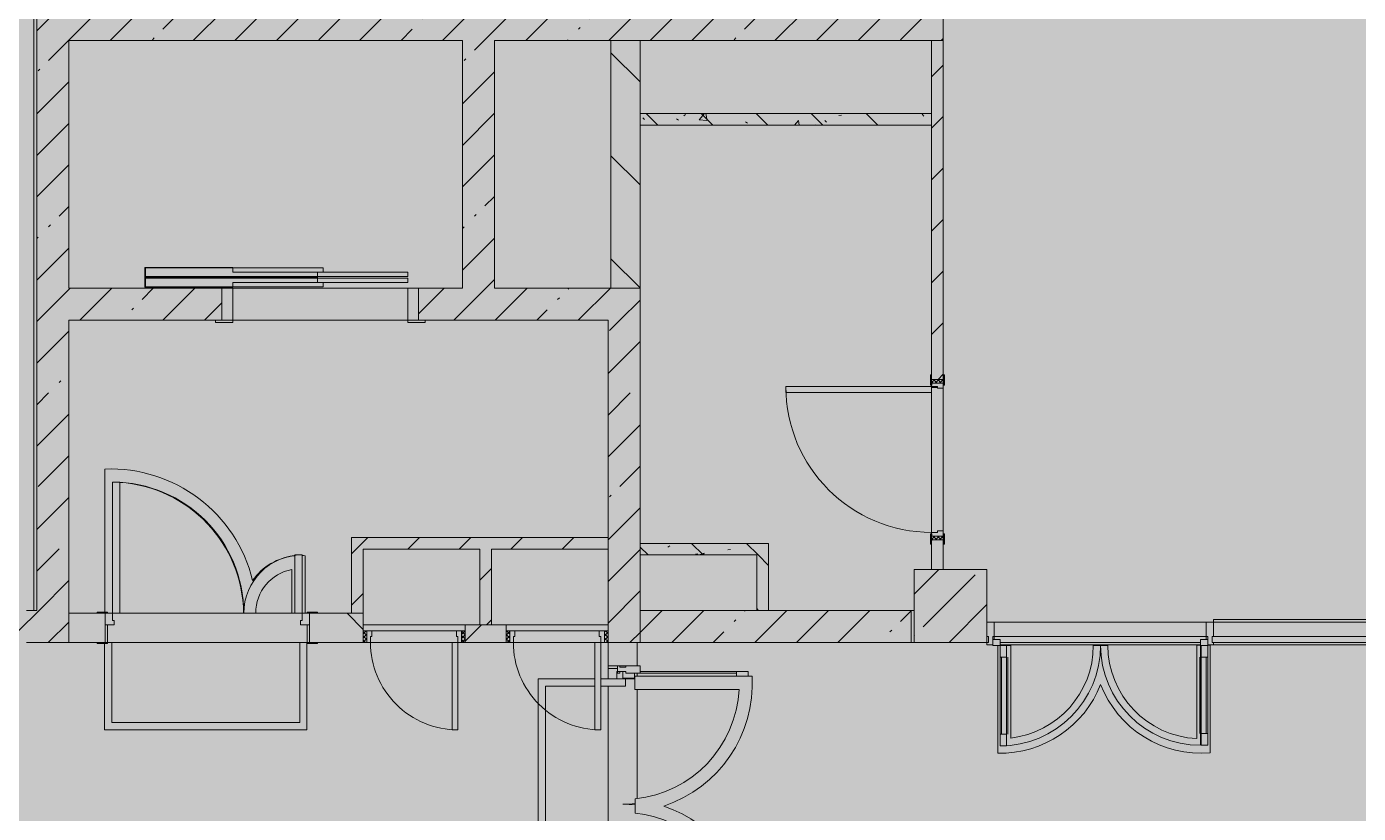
# Model space of a CAD drawing. Header units: millimetres. Extents: x 81731 to 272849, y -8553 to 29000.
# Drawn here: x 240349 to 249488, y 12227 to 17625 of the extents above; entities that cross this region are included whole.
import ezdxf

# ---------------------------------------------------------------- set-up
doc = ezdxf.new("R2010")
doc.units = ezdxf.units.MM
doc.layers.add('A-DETL-GENF-1', color=7, linetype='Continuous', lineweight=9, true_color=0xc0c0c0, transparency=0.4)
for name, color, linetype, lineweight, true_color in [('A-DETL-GENF-2', 7, 'Continuous', 5, 0xe2e2e2), ('A-DETL-GENF-3', 7, 'Continuous', 5, 0xb7b7b7), ('A-DOOR-3', 7, 'Continuous', 5, 0xb7b7b7), ('A-DOOR-4', 7, 'Continuous', 5, 0xe2e2e2), ('A-DOOR-5', 7, 'Continuous', 5, 0xaaaaaa), ('A-DOOR-FRAM-2', 7, 'Continuous', 5, 0xe2e2e2), ('A-DOOR-FRAM-3', 7, 'Continuous', 5, 0xb7b7b7), ('A-DOOR-FRAM-4', 7, 'Continuous', 5, 0xaaaaaa), ('A-FLOR-2', 7, 'Continuous', 5, 0xb7b7b7), ('A-GLAZ-CURT-3', 7, 'Continuous', 5, 0x737373), ('A-GLAZ-CWMG-4', 7, 'Continuous', 5, 0x737373), ('A-WALL-8', 7, 'Continuous', 9, 0x737373), ('I-WALL-25', 7, 'Continuous', 5, 0x737373), ('I-WALL-26', 7, 'Continuous', 5, 0x787878), ('S-COLS-2', 7, 'Continuous', 5, 0x737373)]:
    doc.layers.add(name, color=color, linetype=linetype, lineweight=lineweight, true_color=true_color)
doc.layers.add('I-WALL-24', color=7, linetype='Continuous', lineweight=5)
doc.layers.add('S-COLS-1', color=7, linetype='Continuous', lineweight=5)
pattern_1 = [(45, (145838.57, 0), (-285.1231, 285.1231), []), (45, (146123.7, 0), (-285.1231, 285.1231), [504.031, -100.806, 16.764, -84.042])]
pattern_2 = [(135, (145838.57, 0), (-353.5534, -353.5534), [])]
pattern_3 = [(45, (145838.57, 0), (-176.7767, 176.7767), [])]
pattern_4 = [(135, (145838.57, 0), (-377.1708, -377.1708), [533.4, -88.9, 17.78, -88.9]), (135, (145838.57, 376.94), (-377.1708, -377.1708), []), (50, (145838.57, 0), (637.6445, -55.7866), [66.675, -733.425]), (355, (145838.6, 0), (-123.3494, 668.6992), [53.34, -586.74]), (100.451, (145891.7, -4.65), (514.299, 612.908), [56.665, -623.315]), (46.184, (145838.6, 177.8), (948.7764, -147.1497), [100.012, -1100.137]), (96.636, (145917.6, 165.5), (830.909, 865.997), [84.998, -934.973]), (351.184, (145838.6, 177.8), (830.918, 865.988), [80.01, -880.11]), (21, (145927.47, 133.35), (530.6506, -357.9283), [66.675, -733.425]), (326, (145927.5, 133.35), (216.308, 644.6585), [53.34, -586.74]), (71.451, (145971.7, 103.5), (746.9596, 286.7243), [56.665, -623.315]), (37.5, (145838.57, 0), (10.81053, 295.9426), [16.764, -562.864, 16.764, -578.866, -588.962]), (37.5, (145838.57, 0), (10.81053, 295.9426), [-1175.258, 16.764, -572.198]), (7.5, (145838.57, 0), (233.8692, 350.6318), [16.764, -322.834, 16.764, -549.529, -224.472]), (7.5, (145838.57, 0), (233.8692, 350.6318), [-905.891, 16.764, -207.708]), (327.5, (145640.32, 0), (474.5678, -20.0513), [16.764, -205.486, 16.764, -676.656, -920.115]), (327.5, (145640.32, 0), (474.5678, -20.0513), [-915.67, 16.764, -903.351]), (317.5, (145551.42, 0), (518.4522, 88.9934), [16.764, -272.161, 16.764, -443.738, -653.415]), (317.5, (145551.42, 0), (518.4522, 88.9934), [-749.427, 16.764, -636.651])]

# ---------------------------------------------------------------- blocks, each defined once
blk = doc.blocks.new('110_Дверь_СКБ_1Ст_Внутренняя1 - Д-3б_п_ 1100x2100h_много всего 2-32816779-2_4_3_птичка')
at = {"layer": 'A-DOOR-4'}
h = blk.add_hatch(color=256, dxfattribs=at)
h.paths.add_polyline_path([(-512.5, 40), (-512.5, -40), (-477.5, -40), (-477.5, 0), (-487.5, 0), (-487.5, 40)])
h.paths.add_polyline_path([(502.5, 0), (502.5, -40), (537.5, -40), (537.5, 40), (512.5, 40), (512.5, 0)])
at = {"layer": 'A-DOOR-5'}
h = blk.add_hatch(dxfattribs=at)
h.set_pattern_fill('FP_8', color=256, style=0, pattern_type=2)
h.set_pattern_definition([(135, (1751.41, 104.685), (-14.14214, -14.14214), []), (225, (1751.41, 104.685), (14.14214, -14.14214), [])])
h.paths.add_polyline_path([(537.5, -40), (562.5, -40), (562.5, 40), (537.5, 40)])
at = {"layer": 'A-DOOR-FRAM-2'}
for points in [[(472.5, 40), (512.5, 40), (512.5, 1040), (472.5, 1040)], [(-567.5, 40), (-497.5, 40), (-497.5, 48), (-567.5, 48)], [(522.5, 40), (592.5, 40), (592.5, 48), (522.5, 48)], [(-567.5, -48), (-497.5, -48), (-497.5, -40), (-567.5, -40)], [(522.5, -48), (592.5, -48), (592.5, -40), (522.5, -40)]]:
    blk.add_hatch(color=256, dxfattribs=at).paths.add_polyline_path(points)
at = {"layer": 'A-DOOR-FRAM-4'}
h = blk.add_hatch(dxfattribs=at)
h.set_pattern_fill('FP_9', color=256, style=0, pattern_type=2)
h.set_pattern_definition([(45, (-371.384, 104.685), (-14.1421, 14.1421), []), (135, (-371.384, 104.685), (-14.1421, -14.1421), [])])
h.paths.add_polyline_path([(-537.5, -40), (-512.5, -40), (-512.5, 40), (-537.5, 40)])
at = {"layer": 'A-DOOR-3'}
for p, q in [((512.5, 1040), (472.5, 1040)), ((472.5, 1040), (472.5, 40)), ((512.5, 40), (512.5, 1040)), ((472.5, 40), (512.5, 40))]:
    blk.add_line(p, q, dxfattribs=at)
blk.add_arc((512.5, 40), 1000, 90, 180, dxfattribs=at)
at = {"layer": 'A-DOOR-FRAM-3'}
for p, q in [((-497.5, 48), (-567.5, 48)), ((-567.5, 48), (-567.5, 40)), ((-567.5, 40), (-497.5, 40)), ((-512.5, 40), (-537.5, 40)), ((-537.5, 40), (-537.5, -40)), ((-487.5, 40), (-512.5, 40)), ((-512.5, 40), (-512.5, -40)), ((-512.5, -40), (-512.5, 40)), ((-497.5, 40), (-512.5, 40)), ((-512.5, 40), (-512.5, 39)), ((-512.5, 39), (-497.5, 39)), ((-497.5, 40), (-497.5, 48)), ((-497.5, 39), (-497.5, 40)), ((-487.5, 0), (-487.5, 40)), ((-477.5, 0), (-487.5, 0)), ((-477.5, -40), (-477.5, 0)), ((512.5, 0), (502.5, 0)), ((502.5, 0), (502.5, -40)), ((512.5, 40), (512.5, 0)), ((537.5, 40), (512.5, 40)), ((592.5, 48), (522.5, 48)), ((522.5, 48), (522.5, 40)), ((537.5, 40), (522.5, 40)), ((522.5, 40), (522.5, 39)), ((522.5, 40), (592.5, 40)), ((522.5, 39), (537.5, 39)), ((537.5, -40), (537.5, 40)), ((562.5, 40), (537.5, 40)), ((537.5, 40), (537.5, -40)), ((537.5, 39), (537.5, 40)), ((562.5, -40), (562.5, 40)), ((592.5, 40), (592.5, 48)), ((-497.5, -40), (-567.5, -40)), ((-567.5, -40), (-567.5, -48)), ((-567.5, -48), (-497.5, -48)), ((-537.5, -40), (-512.5, -40)), ((-497.5, -39), (-512.5, -39)), ((-512.5, -39), (-512.5, -40)), ((-512.5, -40), (-477.5, -40)), ((-512.5, -40), (-497.5, -40)), ((-497.5, -40), (-497.5, -39)), ((-497.5, -48), (-497.5, -40)), ((502.5, -40), (537.5, -40)), ((537.5, -39), (522.5, -39)), ((522.5, -39), (522.5, -40)), ((522.5, -40), (537.5, -40)), ((592.5, -40), (522.5, -40)), ((522.5, -40), (522.5, -48)), ((522.5, -48), (592.5, -48)), ((537.5, -40), (537.5, -39)), ((537.5, -40), (562.5, -40)), ((592.5, -48), (592.5, -40))]:
    blk.add_line(p, q, dxfattribs=at)
blk = doc.blocks.new('110_Дверь_СКБ_2Ст - Д-3а 1450x2100h_Лестничная клетка из коридора-32352288-2_4_3_птичка')
at = {"layer": 'A-DOOR-4'}
for points in [[(-587.5, 100), (-587.5, 1000), (-637.5, 1000), (-637.5, 100)], [(662.5, 100), (662.5, 500), (612.5, 500), (612.5, 100)], [(712.5, -100), (712.5, 20), (697.5, 20), (697.5, -100)]]:
    blk.add_hatch(color=256, dxfattribs=at).paths.add_polyline_path(points)
h = blk.add_hatch(color=256, dxfattribs=at)
h.paths.add_polyline_path([(-627.5, 20), (-627.5, 50), (-637.5, 50), (-637.5, 100), (-687.5, 100), (-687.5, 20)])
h.paths.add_polyline_path([(712.5, 20), (712.5, 100), (662.5, 100), (662.5, 50), (652.5, 50), (652.5, 20)])
at = {"layer": 'A-DOOR-FRAM-2'}
for points in [[(-672.5, 100), (-672.5, 108), (-742.5, 108), (-742.5, 100)], [(767.5, 100), (767.5, 108), (697.5, 108), (697.5, 100)], [(-672.5, -100), (-672.5, 20), (-687.5, 20), (-687.5, -100)], [(-672.5, -108), (-672.5, -100), (-742.5, -100), (-742.5, -108)], [(767.5, -108), (767.5, -100), (697.5, -100), (697.5, -108)]]:
    blk.add_hatch(color=256, dxfattribs=at).paths.add_polyline_path(points)
at = {"layer": 'A-DOOR-3'}
for p, q in [((-637.5, 1000), (-637.5, 100)), ((-587.5, 1000), (-637.5, 1000)), ((-587.5, 100), (-587.5, 1000)), ((662.5, 500), (612.5, 500)), ((612.5, 500), (612.5, 100)), ((662.5, 100), (662.5, 500)), ((-637.5, 100), (-587.5, 100)), ((612.5, 100), (662.5, 100))]:
    blk.add_line(p, q, dxfattribs=at)
for centre, radius, start, end in [((-637.5, 100), 900, 0, 90), ((662.5, 100), 400, 90, 180)]:
    blk.add_arc(centre, radius, start, end, dxfattribs=at)
at = {"layer": 'A-DOOR-FRAM-3'}
for p, q in [((-672.5, 108), (-742.5, 108)), ((-742.5, 108), (-742.5, 100)), ((-742.5, 100), (-672.5, 100)), ((-637.5, 100), (-687.5, 100)), ((-687.5, 100), (-687.5, 20)), ((-672.5, 100), (-672.5, 108)), ((-637.5, 50), (-637.5, 100)), ((662.5, 100), (662.5, 50)), ((712.5, 100), (662.5, 100)), ((767.5, 108), (697.5, 108)), ((697.5, 108), (697.5, 100)), ((697.5, 100), (767.5, 100)), ((712.5, 20), (712.5, 100)), ((767.5, 100), (767.5, 108)), ((-687.5, 20), (-627.5, 20)), ((-672.5, 20), (-687.5, 20)), ((-687.5, 20), (-687.5, -100)), ((-672.5, -100), (-672.5, 20)), ((-627.5, 50), (-637.5, 50)), ((-627.5, 20), (-627.5, 50)), ((662.5, 50), (652.5, 50)), ((652.5, 50), (652.5, 20)), ((652.5, 20), (712.5, 20)), ((712.5, 20), (697.5, 20)), ((697.5, 20), (697.5, -100)), ((712.5, -100), (712.5, 20)), ((-672.5, -100), (-742.5, -100)), ((-742.5, -100), (-742.5, -108)), ((-742.5, -108), (-672.5, -108)), ((-687.5, -100), (-672.5, -100)), ((-672.5, -108), (-672.5, -100)), ((697.5, -100), (712.5, -100)), ((767.5, -100), (697.5, -100)), ((697.5, -100), (697.5, -108)), ((697.5, -108), (767.5, -108)), ((767.5, -108), (767.5, -100))]:
    blk.add_line(p, q, dxfattribs=at)
blk = doc.blocks.new('110_Дверь_СКБ_1Ст - д-18 700x2100h_Технический шкаф ЭОМ и СС-23698042-2_4_3_птичка')
at = {"layer": 'A-DOOR-4'}
h = blk.add_hatch(color=256, dxfattribs=at)
h.paths.add_polyline_path([(312.5, 60), (312.5, 20), (302.5, 20), (302.5, -20), (337.5, -20), (337.5, 60)])
h.paths.add_polyline_path([(-287.5, 60), (-312.5, 60), (-312.5, -20), (-277.5, -20), (-277.5, 20), (-287.5, 20)])
at = {"layer": 'A-DOOR-5'}
h = blk.add_hatch(dxfattribs=at)
h.set_pattern_fill('FP_29', color=256, style=0, pattern_type=2)
h.set_pattern_definition([(135, (1951.41, 124.685), (-14.14214, -14.14214), []), (225, (1951.41, 124.685), (14.14214, -14.14214), [])])
h.paths.add_polyline_path([(362.5, 60), (337.5, 60), (337.5, -20), (362.5, -20)])
at = {"layer": 'A-DOOR-FRAM-2'}
blk.add_hatch(color=256, dxfattribs=at).paths.add_polyline_path([(-247.5, 660), (-287.5, 660), (-287.5, 60), (-247.5, 60), (-247.5, 503.6)])
at = {"layer": 'A-DOOR-FRAM-4'}
h = blk.add_hatch(dxfattribs=at)
h.set_pattern_fill('FP_30', color=256, style=0, pattern_type=2)
h.set_pattern_definition([(45, (-171.384, 124.685), (-14.1421, 14.1421), []), (135, (-171.384, 124.685), (-14.1421, -14.1421), [])])
h.paths.add_polyline_path([(-312.5, 60), (-337.5, 60), (-337.5, -20), (-312.5, -20)])
at = {"layer": 'A-DOOR-3'}
for p, q in [((-287.5, 660), (-287.5, 60)), ((-247.5, 660), (-287.5, 660)), ((-247.5, 60), (-247.5, 660)), ((-287.5, 60), (-247.5, 60))]:
    blk.add_line(p, q, dxfattribs=at)
blk.add_arc((-287.5, 60), 600, 360, 90, dxfattribs=at)
at = {"layer": 'A-DOOR-FRAM-3'}
for p, q in [((-312.5, 60), (-337.5, 60)), ((-337.5, 60), (-337.5, -20)), ((-287.5, 60), (-312.5, 60)), ((-312.5, 60), (-312.5, -20)), ((-312.5, -20), (-312.5, 60)), ((-287.5, 20), (-287.5, 60)), ((-277.5, 20), (-287.5, 20)), ((-277.5, -20), (-277.5, 20)), ((-247.5, 60), (312.5, 60)), ((312.5, 20), (302.5, 20)), ((302.5, 20), (302.5, -20)), ((312.5, 60), (312.5, 20)), ((337.5, 60), (312.5, 60)), ((337.5, -20), (337.5, 60)), ((362.5, 60), (337.5, 60)), ((337.5, 60), (337.5, -20)), ((362.5, -20), (362.5, 60)), ((-337.5, -20), (-312.5, -20)), ((-312.5, -20), (-277.5, -20)), ((302.5, -20), (-277.5, -20)), ((302.5, -20), (337.5, -20)), ((337.5, -20), (362.5, -20))]:
    blk.add_line(p, q, dxfattribs=at)
blk = doc.blocks.new('BSC_Колонна _Прямоугольная - 500х500-17857564-2_4_3_птичка')
at = {"layer": 'S-COLS-1'}
h = blk.add_hatch(dxfattribs=at)
h.set_pattern_fill('FP_154', color=256, style=0, pattern_type=2)
h.set_pattern_definition([(45, (-100850, -13650), (-285.1231, 285.1231), []), (45, (-100564.88, -13650), (-285.1231, 285.1231), [504.031, -100.806, 16.764, -84.042])])
h.paths.add_polyline_path([(-250, -250), (250, -250), (250, 250), (-250, 250), (-250, -115.2)])
at = {"layer": 'S-COLS-2'}
for p, q in [((250, 250), (-250, 250)), ((-250, 250), (-250, -250)), ((250, -250), (250, 250)), ((-250, -250), (250, -250))]:
    blk.add_line(p, q, dxfattribs=at)
blk = doc.blocks.new('DOR_Дверь лифта - 1350х2050h-19118285-2_4_3_птичка')
at = {"layer": 'A-DOOR-3'}
for p, q in [((-600, 125), (-720, 125)), ((-720, 125), (-720, 110)), ((-720, 110), (-600, 110)), ((-675, 110), (-675, -110)), ((-600, 110), (-675, 110)), ((-600, 110), (-600, 125)), ((600, 110), (-600, 110)), ((-600, 110), (-600, -110)), ((720, 125), (600, 125)), ((600, 125), (600, 110)), ((600, -110), (600, 110)), ((675, 110), (600, 110)), ((600, 110), (720, 110)), ((675, -110), (675, 110)), ((720, 110), (720, 125)), ((-675, -110), (-600, -110)), ((-600, -110), (600, -110)), ((-600, -150), (-600, -180)), ((20, -150), (-600, -150)), ((-600, -180), (20, -180)), ((-20, -120), (-20, -150)), ((600, -120), (-20, -120)), ((-20, -150), (600, -150)), ((20, -180), (20, -150)), ((600, -110), (675, -110)), ((600, -150), (600, -120)), ((-600, -190), (-600, -220)), ((20, -190), (-600, -190)), ((-600, -220), (20, -220)), ((-20, -220), (-20, -250)), ((600, -220), (-20, -220)), ((-20, -250), (600, -250)), ((20, -220), (20, -190)), ((600, -250), (600, -220))]:
    blk.add_line(p, q, dxfattribs=at)
at = {"layer": 'A-DOOR-FRAM-3'}
for p, q in [((1200, -180), (20, -180)), ((20, -180), (20, -183)), ((600, -117), (600, -120)), ((1203, -117), (600, -117)), ((600, -120), (1200, -120)), ((1200, -120), (1200, -180)), ((1203, -183), (1203, -117)), ((20, -183), (1203, -183)), ((1203, -187), (20, -187)), ((20, -187), (20, -190)), ((20, -190), (1200, -190)), ((600, -250), (600, -253)), ((1200, -250), (600, -250)), ((600, -253), (1203, -253)), ((1200, -190), (1200, -250)), ((1203, -253), (1203, -187))]:
    blk.add_line(p, q, dxfattribs=at)
blk = doc.blocks.new('Дверь_Витражная_остекление_ - ВВ-7 остекление-32349468-2_4_3_птичка')
at = {"layer": 'A-DETL-GENF-2'}
for points in [[(-860, -106.8), (-860, -880), (-837.2, -880), (-837.2, -106.8), (-815, -106.8), (-815, -20), (-860, -20)], [(865, -103.8), (877.8, -103.8), (877.8, -880), (910, -880), (910, -140), (900, -140), (900, -40), (910, -40), (910, -20), (865, -20)]]:
    blk.add_hatch(color=256, dxfattribs=at).paths.add_polyline_path(points)
at = {"layer": 'A-DETL-GENF-3'}
for p, q in [((-815, -20), (-860, -20)), ((-860, -880), (-860, -20)), ((-815, -20), (-860, -20)), ((-860, -20), (-860, -880)), ((-815, -106.8), (-815, -20)), ((-815, -106.8), (-815, -20)), ((865, -103.8), (865, -20)), ((865, -20), (865, -103.8)), ((-860, -100), (-815, -100)), ((-850, -800), (-850, -100)), ((-806, -106.8), (-806, -100)), ((900, -100), (865, -100)), ((900, -800), (900, -140)), ((910, -880), (910, -140)), ((910, -880), (910, -140)), ((-860, -800), (-837.2, -800)), ((910, -800), (877.8, -800)), ((-860, -880), (-837.2, -880)), ((-860, -880), (-837.2, -880)), ((910, -880), (877.8, -880)), ((877.8, -880), (910, -880))]:
    blk.add_line(p, q, dxfattribs=at)
at = {"layer": 'A-DOOR-3'}
for p, q in [((-910, 20), (-860, 20)), ((-910, -20), (-910, 20)), ((-860, 20), (-860, -20)), ((860, 20), (910, 20)), ((860, -20), (860, 20)), ((910, 20), (910, -20)), ((-860, -20), (-910, -20)), ((-860, -880), (-860, -20)), ((910, -20), (860, -20)), ((860, -103.8), (860, -39))]:
    blk.add_line(p, q, dxfattribs=at)
for centre, start, end in [((-860, -20), 354.22155, 0), ((860, -20), 180, 185.77845), ((-860, -20), 270, 271.54729)]:
    blk.add_arc(centre, 860, start, end, dxfattribs=at)
blk = doc.blocks.new('Прямоугольный импост - Импост структурный с накладкой - 160мм Темный-32348142-2_4_3_птичка')
at = {"layer": 'A-GLAZ-CWMG-4'}
for p, q in [((0, 17), (-50, 17)), ((-50, 17), (-50, 0)), ((-50, 0), (-40, 0)), ((-40, 0), (-40, -40)), ((-10, -40), (-10, 0)), ((-10, 0), (0, 0)), ((0, 0), (0, 17)), ((-40, -40), (-50, -40)), ((-50, -40), (-50, -140)), ((0, -40), (-10, -40)), ((0, -140), (0, -40)), ((-50, -140), (0, -140))]:
    blk.add_line(p, q, dxfattribs=at)
blk = doc.blocks.new('Дверь_Витражная_остекление_ - ВВ-22-32429667-2_4_3_птичка')
at = {"layer": 'A-DETL-GENF-2'}
for points in [[(-642.5, -710), (-642.5, -20), (-687.5, -20), (-687.5, -710)], [(737.5, -705), (737.5, -20), (692.5, -20), (692.5, -705)]]:
    blk.add_hatch(color=256, dxfattribs=at).paths.add_polyline_path(points)
at = {"layer": 'A-DETL-GENF-3'}
for p, q in [((-642.5, -20), (-687.5, -20)), ((-687.5, -710), (-687.5, -20)), ((-642.5, -20), (-687.5, -20)), ((-687.5, -20), (-687.5, -710)), ((-642.5, -710), (-642.5, -20)), ((-642.5, -710), (-642.5, -20)), ((692.5, -705), (692.5, -20)), ((692.5, -20), (692.5, -705)), ((737.5, -705), (737.5, -20)), ((737.5, -705), (737.5, -20)), ((-687.5, -100), (-642.5, -100)), ((-677.5, -630), (-677.5, -100)), ((-633.5, -630), (-633.5, -100)), ((683.5, -625), (683.5, -100)), ((737.5, -100), (692.5, -100)), ((727.5, -625), (727.5, -100)), ((-687.5, -630), (-642.5, -630)), ((737.5, -625), (692.5, -625)), ((-687.5, -710), (-642.5, -710)), ((-687.5, -710), (-642.5, -710)), ((737.5, -705), (692.5, -705)), ((692.5, -705), (737.5, -705))]:
    blk.add_line(p, q, dxfattribs=at)
at = {"layer": 'A-DOOR-3'}
for p, q in [((-737.5, 20), (-687.5, 20)), ((-737.5, -20), (-737.5, 20)), ((-687.5, 20), (-687.5, -20)), ((687.5, 20), (737.5, 20)), ((687.5, -20), (687.5, 20)), ((737.5, 20), (737.5, -20)), ((-687.5, -20), (-737.5, -20)), ((-687.5, -710), (-687.5, -20)), ((687.5, -705), (687.5, -20)), ((737.5, -20), (687.5, -20))]:
    blk.add_line(p, q, dxfattribs=at)
for centre, radius, start, end in [((-687.5, -20), 690, 270, 0), ((687.5, -20), 685, 180, 270)]:
    blk.add_arc(centre, radius, start, end, dxfattribs=at)
blk = doc.blocks.new('Прямоугольный импост - Импост структурный с накладкой - 160мм Темный-V233-2_4_3_птичка')
at = {"layer": 'A-GLAZ-CWMG-4'}
for p, q in [((0, 17), (-40, 17)), ((-10, -40), (-10, 0)), ((-10, 0), (0, 0)), ((0, 0), (0, 17)), ((-40, -40), (-50, -40)), ((-50, -40), (-50, -140)), ((-40, -20), (-40, -40)), ((0, -40), (-10, -40)), ((-50, -140), (0, -140))]:
    blk.add_line(p, q, dxfattribs=at)
blk = doc.blocks.new('Прямоугольный импост - Импост структурный с накладкой - 160мм Темный-32427025-2_4_3_птичка')
at = {"layer": 'A-GLAZ-CWMG-4'}
for p, q in [((102605, 13540), (101150, 13540)), ((101150, 13420), (101150, 13440)), ((102605, 13440), (101150, 13440)), ((102605, 13440), (102605, 13420)), ((102565, 13400), (101190, 13400)), ((102565, 13383), (101190, 13383))]:
    blk.add_line(p, q, dxfattribs=at)
blk = doc.blocks.new('Системная панель - Стекло - 40мм-32427252-2_4_3_птичка')
at = {"layer": 'A-GLAZ-CURT-3'}
for p, q in [((720, 40), (-720, 40)), ((-720, 40), (-720, 0)), ((-720, 0), (720, 0)), ((720, 0), (720, 40))]:
    blk.add_line(p, q, dxfattribs=at)
blk = doc.blocks.new('Прямоугольный импост - Импост структурный с накладкой - 160мм Темный-32427244-2_4_3_птичка')
at = {"layer": 'A-GLAZ-CWMG-4'}
for p, q in [((-15, 17), (25, 17)), ((25, 0), (15, 0)), ((15, 0), (15, -40)), ((25, 17), (25, 0)), ((-25, -140), (-25, -40)), ((-25, -40), (-15, -40)), ((-15, -40), (-15, -20)), ((15, -40), (25, -40)), ((25, -40), (25, -140)), ((25, -140), (-25, -140))]:
    blk.add_line(p, q, dxfattribs=at)
blk = doc.blocks.new('Прямоугольный импост - Импост структурный с накладкой - 160мм Темный-32427250-2_4_3_птичка')
at = {"layer": 'A-GLAZ-CWMG-4'}
for p, q in [((104075, 13540), (102655, 13540)), ((104075, 13383), (102655, 13383))]:
    blk.add_line(p, q, dxfattribs=at)

msp = doc.modelspace()

# ---------------------------------------------------------------- hatches: boundary and pattern name
at = {"layer": 'A-DETL-GENF-1'}
msp.add_hatch(color=256, dxfattribs=at).paths.add_polyline_path([(268055.5, -258), (271076.6, -258), (271076.6, 21558), (239146.6, 21558), (239146.6, 27348), (230698.6, 27348), (230698.6, 5750), (235040.6, 5750), (235040.6, -258), (267128, -258)])
at = {"layer": 'I-WALL-24'}
h = msp.add_hatch(dxfattribs=at)
h.set_pattern_fill('FP_74', color=256, style=0, pattern_type=2)
h.set_pattern_definition(pattern_1)
h.paths.add_polyline_path([(246558.6, 17530), (246638.6, 17530), (246638.6, 17750), (240418.6, 17750), (240418.6, 17530), (245042, 17530)])
h = msp.add_hatch(dxfattribs=at)
h.set_pattern_fill('FP_74', color=256, style=0, pattern_type=2)
h.set_pattern_definition(pattern_1)
h.paths.add_polyline_path([(240638.6, 13620), (240638.6, 17530), (240418.6, 17530), (240418.6, 13620)])
h = msp.add_hatch(dxfattribs=at)
h.set_pattern_fill('FP_74', color=256, style=0, pattern_type=2)
h.set_pattern_definition(pattern_1)
h.paths.add_polyline_path([(243558.6, 15830), (243558.6, 17530), (243338.6, 17530), (243338.6, 15830)])
h = msp.add_hatch(dxfattribs=at)
h.set_pattern_fill('FP_77', color=256, style=0, pattern_type=2)
h.set_pattern_definition(pattern_2)
h.paths.add_polyline_path([(244558.6, 15830), (244558.6, 17530), (244358.6, 17530), (244358.6, 15830)])
h = msp.add_hatch(dxfattribs=at)
h.set_pattern_fill('FP_78', color=256, style=0, pattern_type=2)
h.set_pattern_definition(pattern_3)
h.paths.add_polyline_path([(246585.7, 13900), (246638.6, 13900), (246638.6, 14105), (246558.6, 14105), (246558.6, 13900)])
h.paths.add_polyline_path([(246558.6, 15205), (246638.6, 15205), (246638.6, 17530), (246558.6, 17530), (246558.6, 15235)])
h = msp.add_hatch(dxfattribs=at)
h.set_pattern_fill('FP_74', color=256, style=0, pattern_type=2)
h.set_pattern_definition(pattern_1)
h.paths.add_polyline_path([(240638.6, 15610), (241688.6, 15610), (241688.6, 15830), (240638.6, 15830)])
h.paths.add_polyline_path([(244338.6, 15610), (244558.6, 15610), (244558.6, 15830), (243038.6, 15830), (243038.6, 15610)])
h = msp.add_hatch(dxfattribs=at)
h.set_pattern_fill('FP_74', color=256, style=0, pattern_type=2)
h.set_pattern_definition(pattern_1)
h.paths.add_polyline_path([(244338.6, 13400), (244558.6, 13400), (244558.6, 15610), (244338.6, 15610), (244338.6, 13480)])
h = msp.add_hatch(dxfattribs=at)
h.set_pattern_fill('FP_78', color=256, style=0, pattern_type=2)
h.set_pattern_definition(pattern_3)
h.paths.add_polyline_path([(242658.6, 13600), (242658.6, 14120), (242578.6, 14120), (242578.6, 13600)])
h = msp.add_hatch(dxfattribs=at)
h.set_pattern_fill('FP_78', color=256, style=0, pattern_type=2)
h.set_pattern_definition(pattern_3)
h.paths.add_polyline_path([(243538.6, 14040), (244338.6, 14040), (244338.6, 14120), (242658.6, 14120), (242658.6, 14040), (243458.6, 14040)])
h = msp.add_hatch(dxfattribs=at)
h.set_pattern_fill('FP_78', color=256, style=0, pattern_type=2)
h.set_pattern_definition(pattern_3)
h.paths.add_polyline_path([(243458.6, 13520), (243538.6, 13520), (243538.6, 14040), (243458.6, 14040), (243458.6, 13534.8)])
h = msp.add_hatch(dxfattribs=at)
h.set_pattern_fill('FP_74', color=256, style=0, pattern_type=2)
h.set_pattern_definition(pattern_1)
h.paths.add_polyline_path([(240348.6, 13400), (240638.6, 13400), (240638.6, 13620), (240293.6, 13620), (240293.6, 13400)])
h.paths.add_polyline_path([(238868.6, 13400), (238893.6, 13400), (238893.6, 13620), (238868.6, 13620), (238868.6, 13534.8)])
h = msp.add_hatch(dxfattribs=at)
h.set_pattern_fill('FP_74', color=256, style=0, pattern_type=2)
h.set_pattern_definition(pattern_1)
h.paths.add_polyline_path([(244867.5, 13400), (246418.6, 13400), (246418.6, 13620), (244558.6, 13620), (244558.6, 13400)])
h = msp.add_hatch(dxfattribs=at)
h.set_pattern_fill('FP_77', color=256, style=0, pattern_type=2)
h.set_pattern_definition(pattern_2)
h.paths.add_polyline_path([(242288.6, 13400), (242658.6, 13400), (242658.6, 13600), (242288.6, 13600), (242288.6, 13520)])
h.paths.add_polyline_path([(240833.6, 13400), (240888.6, 13400), (240888.6, 13600), (240638.6, 13600), (240638.6, 13400), (240688.6, 13400)])
h = msp.add_hatch(dxfattribs=at)
h.set_pattern_fill('FP_157', color=256, style=0, pattern_type=2)
h.set_pattern_definition([(45, (145838.57, 0), (-427.6843, 427.6843), []), (45, (146123.7, 0), (-427.6843, 427.6843), [])])
h.paths.add_polyline_path([(243638.6, 13400), (243638.6, 13520), (243358.6, 13520), (243358.6, 13400), (243476.2, 13400)])
at = {"layer": 'I-WALL-26'}
h = msp.add_hatch(dxfattribs=at)
h.set_pattern_fill('FP_81', color=256, style=0, pattern_type=2)
h.set_pattern_definition(pattern_4)
h.paths.add_polyline_path([(244558.6, 16950), (246558.6, 16950), (246558.6, 17030), (244558.6, 17030)])
h = msp.add_hatch(dxfattribs=at)
h.set_pattern_fill('FP_81', color=256, style=0, pattern_type=2)
h.set_pattern_definition(pattern_4)
h.paths.add_polyline_path([(245358.6, 14000), (245438.6, 14000), (245438.6, 14080), (244558.6, 14080), (244558.6, 14000), (244867.5, 14000)])
h = msp.add_hatch(dxfattribs=at)
h.set_pattern_fill('FP_81', color=256, style=0, pattern_type=2)
h.set_pattern_definition(pattern_4)
h.paths.add_polyline_path([(245438.6, 13620), (245438.6, 14000), (245358.6, 14000), (245358.6, 13620)])

# ---------------------------------------------------------------- linework, layer by layer
at = {"layer": 'A-FLOR-2'}
for p, q in [((240397.6, 13620), (240397.6, 17750)), ((246598.6, 15150), (246558.6, 15150)), ((240885, 14589.2), (240885, 13608)), ((242259.1, 13601.1), (242259.1, 13994.7)), ((242169.1, 13900.9), (242169.1, 13601.1)), ((246418.6, 13620), (246438.6, 13620)), ((240903.6, 13601.1), (240938.6, 13601.1)), ((241837.5, 13601.1), (241920.5, 13601.1)), ((242169.1, 13601.1), (242188.6, 13601.1)), ((242238.6, 13601.1), (242259.1, 13601.1)), ((248493.6, 13540), (248493.6, 13557)), ((248493.6, 13557), (251368.6, 13557)), ((240883, 13392), (240883, 12800)), ((240933, 13400), (240903.6, 13400)), ((240933, 12850), (240933, 13400)), ((242272.3, 13400), (242222.3, 13400)), ((242222.3, 13400), (242222.3, 12850)), ((242272.3, 12800), (242272.3, 13400)), ((246438.6, 13400), (246418.6, 13400)), ((247028.6, 13378.5), (247013.6, 13378.5)), ((247013.6, 13378.5), (247013.6, 12640.2)), ((247102.9, 13378.5), (247073.6, 13378.5)), ((247102.9, 12744.3), (247102.9, 13378.5)), ((247768.6, 13380), (247668.6, 13380)), ((248403.6, 13381.5), (248378.8, 13381.5)), ((248378.8, 13381.5), (248378.8, 12740.7)), ((248471.2, 13381.5), (248453.6, 13381.5)), ((248471.2, 12642.7), (248471.2, 13381.5)), ((244402.6, 13221.2), (244338.6, 13221.2)), ((245327, 13167.8), (244523.4, 13167.8)), ((244523.4, 13167.8), (244523.4, 13078)), ((243858.6, 13150), (243858.6, 11481.2)), ((244248.6, 13150), (243858.6, 13150)), ((243908.6, 11531.2), (243908.6, 13100)), ((243908.6, 13100), (244248.6, 13100)), ((244399.6, 13150), (244288.6, 13150)), ((244288.6, 13100), (244458.6, 13100)), ((244458.6, 13150), (244439.6, 13150)), ((244458.6, 13100), (244458.6, 13150)), ((244523.4, 13078), (245237.4, 13078)), ((240883, 12800), (242272.3, 12800)), ((242222.3, 12850), (240933, 12850)), ((244524.9, 12327), (244524.9, 12228.6))]:
    msp.add_line(p, q, dxfattribs=at)
for centre, radius, start, end in [((240927.5, 13590.1), 1000, 13.54971, 92.43764), ((240927.5, 13590.1), 910, 0.6926, 86.14974), ((242225.5, 13601.1), 395, 95.37122, 145.57769), ((242225.5, 13601.1), 395, 85.12655, 88.10651), ((242225.5, 13601.1), 305, 100.66451, 180), ((247028.6, 13380), 640, 276.67397, 0), ((248408.6, 13380), 640, 180, 267.33511), ((244443.4, 13117.8), 885, 288.26618, 3.23877), ((244443.4, 13117.8), 795, 275.8832, 357.13064), ((247028.6, 13380), 740, 268.84165, 338.81722), ((248408.6, 13380), 740, 201.18278, 274.85352), ((244443.4, 11452.8), 870, 360, 71.40745), ((244443.4, 11452.8), 780, 6.57701, 84.00325)]:
    msp.add_arc(centre, radius, start, end, dxfattribs=at)
at = {"layer": 'A-WALL-8'}
for p, q in [((244558.6, 17530), (244358.6, 17530)), ((246638.6, 17530), (246558.6, 17530)), ((244558.6, 17030), (244558.6, 16950)), ((246558.6, 16950), (246558.6, 17030)), ((244358.6, 15830), (244558.6, 15830)), ((244338.6, 14040), (244338.6, 14120)), ((244558.6, 14080), (244558.6, 14000)), ((245358.6, 13620), (245438.6, 13620)), ((242578.6, 13600), (242658.6, 13600)), ((243458.6, 13520), (243538.6, 13520))]:
    msp.add_line(p, q, dxfattribs=at)
at = {"layer": 'I-WALL-25'}
for p, q in [((246638.6, 15235), (246638.6, 20755)), ((240418.6, 17750), (240418.6, 13620)), ((240638.6, 15830), (240638.6, 17530)), ((240638.6, 17530), (243338.6, 17530)), ((243338.6, 17530), (243338.6, 15830)), ((243558.6, 17530), (244358.6, 17530)), ((243558.6, 15830), (243558.6, 17530)), ((244358.6, 17530), (244358.6, 15830)), ((244558.6, 17530), (246558.6, 17530)), ((244558.6, 17030), (244558.6, 17530)), ((246558.6, 17530), (246558.6, 17030)), ((246558.6, 17030), (244558.6, 17030)), ((244558.6, 16950), (246558.6, 16950)), ((244558.6, 14080), (244558.6, 16950)), ((246558.6, 16950), (246558.6, 15235)), ((241688.6, 15830), (240638.6, 15830)), ((241688.6, 15610), (241688.6, 15830)), ((243338.6, 15830), (243038.6, 15830)), ((243038.6, 15830), (243038.6, 15610)), ((244358.6, 15830), (243558.6, 15830)), ((240638.6, 15610), (241688.6, 15610)), ((240638.6, 15610), (240638.6, 13400)), ((243038.6, 15610), (244338.6, 15610)), ((244338.6, 15610), (244338.6, 14120)), ((246558.6, 14155), (246558.6, 15115)), ((246638.6, 15145), (246638.6, 14165)), ((242578.6, 14120), (242578.6, 13600)), ((244338.6, 14120), (242578.6, 14120)), ((245438.6, 14080), (244558.6, 14080)), ((245438.6, 13620), (245438.6, 14080)), ((246558.6, 14075), (246558.6, 13900)), ((246638.6, 13900), (246638.6, 14075)), ((242658.6, 13480), (242658.6, 14040)), ((242658.6, 14040), (243458.6, 14040)), ((243458.6, 14040), (243458.6, 13520)), ((243538.6, 14040), (244338.6, 14040)), ((243538.6, 13520), (243538.6, 14040)), ((244338.6, 14040), (244338.6, 13480)), ((244558.6, 14000), (245358.6, 14000)), ((244558.6, 13400), (244558.6, 14000)), ((245358.6, 14000), (245358.6, 13620)), ((240418.6, 13620), (240348.6, 13620)), ((245358.6, 13620), (244558.6, 13620)), ((246418.6, 13620), (245438.6, 13620)), ((246418.6, 13400), (246418.6, 13620)), ((240833.6, 13600), (240638.6, 13600)), ((240988.6, 13600), (242188.6, 13600)), ((242578.6, 13600), (242343.6, 13600)), ((242658.6, 13520), (243458.6, 13520)), ((243358.6, 13520), (243358.6, 13480)), ((243538.6, 13520), (244338.6, 13520)), ((243638.6, 13480), (243638.6, 13520)), ((240348.6, 13400), (240638.6, 13400)), ((240638.6, 13400), (240833.6, 13400)), ((242222.3, 13400), (240933, 13400)), ((242343.6, 13400), (242658.6, 13400)), ((243358.6, 13400), (243638.6, 13400)), ((244558.6, 13400), (244338.6, 13400)), ((244338.6, 13400), (244338.6, 13150)), ((244538.6, 13240), (244538.6, 13400)), ((244558.6, 13400), (246418.6, 13400)), ((244338.6, 13240), (244538.6, 13240)), ((244538.6, 13190), (244538.6, 13167.8)), ((244338.6, 11531.2), (244338.6, 13100)), ((244538.6, 13078), (244538.6, 12329.3))]:
    msp.add_line(p, q, dxfattribs=at)

# ---------------------------------------------------------------- block references
at = {"layer": 'A-DOOR-3'}
for name, p, rotation in [('DOR_Дверь лифта - 1350х2050h-19118285-2_4_3_птичка', (242363.6, 15720), 180), ('110_Дверь_СКБ_1Ст_Внутренняя1 - Д-3б_п_ 1100x2100h_много всего 2-32816779-2_4_3_птичка', (246598.6, 14642.5), 90), ('110_Дверь_СКБ_1Ст - д-18 700x2100h_Технический шкаф ЭОМ и СС-23698042-2_4_3_птичка', (243021.1, 13460), 180), ('110_Дверь_СКБ_1Ст - д-18 700x2100h_Технический шкаф ЭОМ и СС-23698042-2_4_3_птичка', (244001.1, 13460), 180), ('Дверь_Витражная_остекление_ - ВВ-7 остекление-32349468-2_4_3_птичка', (244419.6, 12290), 89.99999999999993)]:
    msp.add_blockref(name, p, dxfattribs=dict(at, rotation=rotation))
for name, p in [('110_Дверь_СКБ_2Ст - Д-3а 1450x2100h_Лестничная клетка из коридора-32352288-2_4_3_птичка', (241576.1, 13500)), ('Дверь_Витражная_остекление_ - ВВ-22-32429667-2_4_3_птичка', (247716.1, 13400))]:
    msp.add_blockref(name, p, dxfattribs=at)
at = {"layer": 'A-GLAZ-CURT-3'}
msp.add_blockref('Системная панель - Стекло - 40мм-32427252-2_4_3_птичка', (249203.6, 13400), dxfattribs=at)
at = {"layer": 'A-GLAZ-CWMG-4'}
for name, p, rotation in [('Прямоугольный импост - Импост структурный с накладкой - 160мм Темный-V233-2_4_3_птичка', (246938.6, 13400), 180), ('Прямоугольный импост - Импост структурный с накладкой - 160мм Темный-32348142-2_4_3_птичка', (244419.6, 13240), 89.99999999999993)]:
    msp.add_blockref(name, p, dxfattribs=dict(at, rotation=rotation))
for name in ['Прямоугольный импост - Импост структурный с накладкой - 160мм Темный-32427025-2_4_3_птичка', 'Прямоугольный импост - Импост структурный с накладкой - 160мм Темный-32427250-2_4_3_птичка']:
    msp.add_blockref(name, (145838.6, 0), dxfattribs=at)
at = {"layer": 'A-GLAZ-CWMG-4', "extrusion": (0, 0, -1), "rotation": 180}
msp.add_blockref('Прямоугольный импост - Импост структурный с накладкой - 160мм Темный-32427244-2_4_3_птичка', (-248468.6, 13400), dxfattribs=at)
at = {"layer": 'S-COLS-2'}
msp.add_blockref('BSC_Колонна _Прямоугольная - 500х500-17857564-2_4_3_птичка', (246688.6, 13650), dxfattribs=at)

doc.saveas('drawing.dxf')
